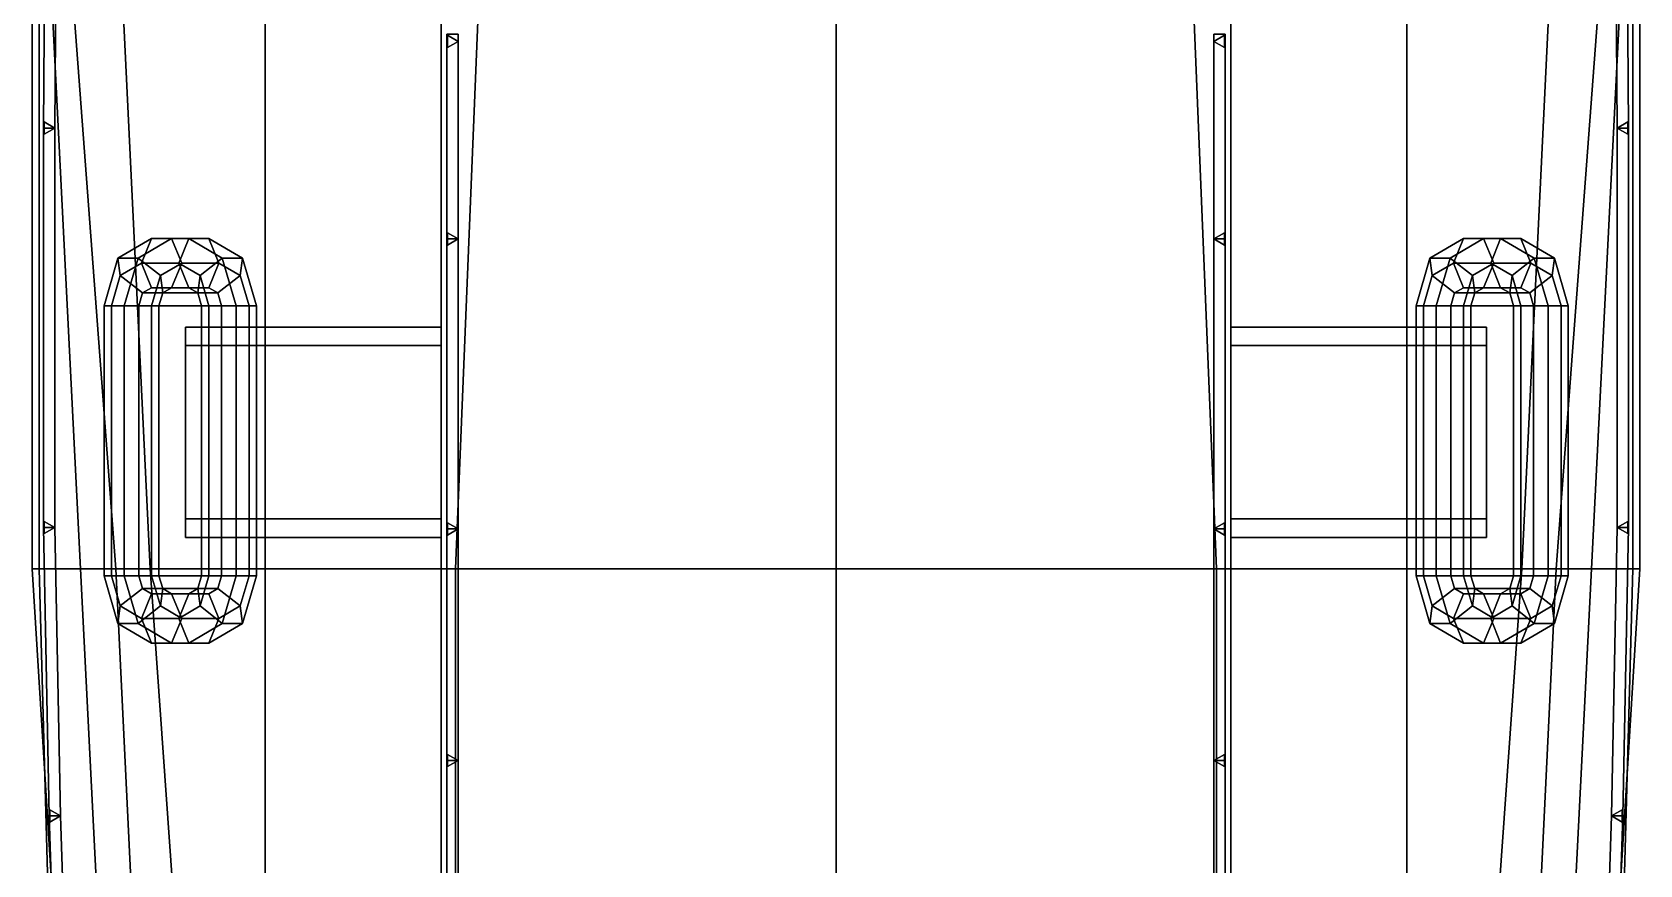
# Model space of a CAD drawing. Header units: millimetres. Extents: x -30 to 5.9, y -44.5 to 49.
# Drawn here: x -5.66 to 5.66, y -20.34 to -14.49 of the extents above; entities that cross this region are included whole.
import ezdxf

# ---------------------------------------------------------------- set-up
doc = ezdxf.new("R2010")
doc.units = ezdxf.units.MM
for name, color, linetype in [('boats', 1, 'Continuous'), ('r2', 6, 'Continuous'), ('railings', 6, 'Continuous')]:
    doc.layers.add(name, color=color, linetype=linetype)

msp = doc.modelspace()

# ---------------------------------------------------------------- linework, layer by layer
for points in [[(2.78, -24.64, 4.74), (2.78, -9.53, 4.45), (-2.78, -9.53, 4.45), (-2.78, -24.64, 4.74)], [(-2.78, -9.53, 4.45), (-2.78, -9.53, 2.53), (-2.78, -24.64, 2.31), (-2.78, -24.64, 4.74)], [(2.78, -24.64, 2.31), (2.78, -9.53, 2.53), (2.78, -9.53, 4.45), (2.78, -24.64, 4.74)], [(-5.66, -18.26, 1.24), (-5.66, -13.89, 1.24), (-5.54, -13.89, -0.8), (-5.32, -18.26, -0.49)], [(-5.61, -18.26, 2.53), (-5.61, -13.89, 2.53), (-5.66, -13.89, 1.24), (-5.66, -18.26, 1.24)], [(5.61, -18.26, 2.53), (5.61, -13.89, 2.53), (-5.61, -13.89, 2.53), (-5.61, -18.26, 2.53)], [(-5.32, -18.26, -0.49), (-5.54, -13.89, -0.8), (-5.4, -13.89, -1.28), (-5.07, -18.26, -1.28)], [(-5.07, -18.26, -1.28), (-5.4, -13.89, -1.28), (-5.04, -13.89, -2.06), (-4.83, -18.26, -1.6)], [(-4.83, -18.26, -1.6), (-5.04, -13.89, -2.06), (-4.02, -13.89, -2.79), (-4.02, -18.26, -2.34)], [(-4.02, -13.89, -2.79), (-2.5, -13.89, -3.28), (-2.68, -18.26, -3.03), (-4.02, -18.26, -2.34)], [(-2.68, -18.26, -3.03), (-2.5, -13.89, -3.28), (0, -13.89, -3.42), (0, -18.26, -3.53)], [(2.5, -13.89, -3.28), (2.68, -18.26, -3.03), (0, -18.26, -3.53), (0, -13.89, -3.42)], [(4.02, -18.26, -2.34), (2.68, -18.26, -3.03), (2.5, -13.89, -3.28), (4.02, -13.89, -2.79)], [(5.04, -13.89, -2.06), (4.83, -18.26, -1.6), (4.02, -18.26, -2.34), (4.02, -13.89, -2.79)], [(5.4, -13.89, -1.28), (5.07, -18.26, -1.28), (4.83, -18.26, -1.6), (5.04, -13.89, -2.06)], [(5.54, -13.89, -0.8), (5.32, -18.26, -0.49), (5.07, -18.26, -1.28), (5.4, -13.89, -1.28)], [(5.66, -13.89, 1.24), (5.66, -18.26, 1.24), (5.32, -18.26, -0.49), (5.54, -13.89, -0.8)], [(5.61, -13.89, 2.53), (5.61, -18.26, 2.53), (5.66, -18.26, 1.24), (5.66, -13.89, 1.24)], [(-4.58, -16.69, 2.53), (-4.58, -16.56, 2.53), (-4.58, -16.56, 4.33), (-4.58, -16.69, 4.33)], [(-4.58, -16.69, 4.33), (-4.58, -16.56, 4.33), (-4.58, -16.56, 2.53), (-4.58, -16.69, 2.53)], [(-4.58, -16.69, 4.33), (-2.78, -16.69, 4.33), (-2.78, -16.56, 4.33), (-4.58, -16.56, 4.33)], [(-4.58, -16.56, 4.33), (-2.78, -16.56, 4.33), (-2.78, -16.69, 4.33), (-4.58, -16.69, 4.33)], [(4.58, -16.56, 4.33), (2.78, -16.56, 4.33), (2.78, -16.69, 4.33), (4.58, -16.69, 4.33)], [(4.58, -16.69, 4.33), (2.78, -16.69, 4.33), (2.78, -16.56, 4.33), (4.58, -16.56, 4.33)], [(4.58, -16.69, 4.33), (4.58, -16.56, 4.33), (4.58, -16.56, 2.53), (4.58, -16.69, 2.53)], [(4.58, -16.69, 2.53), (4.58, -16.56, 2.53), (4.58, -16.56, 4.33), (4.58, -16.69, 4.33)], [(-4.58, -16.69, 2.63), (-4.58, -16.69, 2.5), (-4.58, -17.91, 3.53), (-4.58, -17.91, 3.66)], [(-4.58, -17.91, 3.66), (-4.58, -17.91, 3.53), (-4.58, -16.69, 2.5), (-4.58, -16.69, 2.63)], [(-4.58, -16.69, 3.63), (-4.58, -16.69, 3.5), (-4.58, -17.91, 2.47), (-4.58, -17.91, 2.6)], [(-4.58, -17.91, 2.6), (-4.58, -17.91, 2.47), (-4.58, -16.69, 3.5), (-4.58, -16.69, 3.63)], [(4.58, -17.91, 2.6), (4.58, -17.91, 2.47), (4.58, -16.69, 3.5), (4.58, -16.69, 3.63)], [(4.58, -16.69, 3.63), (4.58, -16.69, 3.5), (4.58, -17.91, 2.47), (4.58, -17.91, 2.6)], [(4.58, -17.91, 3.66), (4.58, -17.91, 3.53), (4.58, -16.69, 2.5), (4.58, -16.69, 2.63)], [(4.58, -16.69, 2.63), (4.58, -16.69, 2.5), (4.58, -17.91, 3.53), (4.58, -17.91, 3.66)], [(-4.58, -18.04, 4.33), (-4.58, -17.91, 4.33), (-4.58, -17.91, 2.53), (-4.58, -18.04, 2.53)], [(-4.58, -18.04, 2.53), (-4.58, -17.91, 2.53), (-4.58, -17.91, 4.33), (-4.58, -18.04, 4.33)], [(-4.58, -17.91, 4.33), (-2.78, -17.91, 4.33), (-2.78, -18.04, 4.33), (-4.58, -18.04, 4.33)], [(-4.58, -18.04, 4.33), (-2.78, -18.04, 4.33), (-2.78, -17.91, 4.33), (-4.58, -17.91, 4.33)], [(4.58, -18.04, 4.33), (2.78, -18.04, 4.33), (2.78, -17.91, 4.33), (4.58, -17.91, 4.33)], [(4.58, -17.91, 4.33), (2.78, -17.91, 4.33), (2.78, -18.04, 4.33), (4.58, -18.04, 4.33)], [(4.58, -18.04, 2.53), (4.58, -17.91, 2.53), (4.58, -17.91, 4.33), (4.58, -18.04, 4.33)], [(4.58, -18.04, 4.33), (4.58, -17.91, 4.33), (4.58, -17.91, 2.53), (4.58, -18.04, 2.53)], [(-5.39, -22.63, 1.24), (-5.66, -18.26, 1.24), (-5.32, -18.26, -0.49), (-5.1, -22.63, -0.25)], [(-5.49, -22.63, 2.35), (-5.61, -18.26, 2.53), (-5.66, -18.26, 1.24), (-5.39, -22.63, 1.24)], [(5.49, -22.63, 2.35), (5.61, -18.26, 2.53), (-5.61, -18.26, 2.53), (-5.49, -22.63, 2.35)], [(-5.1, -22.63, -0.25), (-5.32, -18.26, -0.49), (-5.07, -18.26, -1.28), (-4.86, -22.63, -0.81)], [(-4.86, -22.63, -0.81), (-5.07, -18.26, -1.28), (-4.83, -18.26, -1.6), (-4.52, -22.63, -1.27)], [(-4.52, -22.63, -1.27), (-4.83, -18.26, -1.6), (-4.02, -18.26, -2.34), (-4.02, -22.63, -1.77)], [(-4.02, -18.26, -2.34), (-2.68, -18.26, -3.03), (-2.68, -22.63, -2.6), (-4.02, -22.63, -1.77)], [(-2.68, -22.63, -2.6), (-2.68, -18.26, -3.03), (0, -18.26, -3.53), (0, -22.63, -3.64)], [(2.68, -18.26, -3.03), (2.68, -22.63, -2.6), (0, -22.63, -3.64), (0, -18.26, -3.53)], [(4.02, -22.63, -1.77), (2.68, -22.63, -2.6), (2.68, -18.26, -3.03), (4.02, -18.26, -2.34)], [(4.83, -18.26, -1.6), (4.52, -22.63, -1.27), (4.02, -22.63, -1.77), (4.02, -18.26, -2.34)], [(5.07, -18.26, -1.28), (4.86, -22.63, -0.81), (4.52, -22.63, -1.27), (4.83, -18.26, -1.6)], [(5.32, -18.26, -0.49), (5.1, -22.63, -0.25), (4.86, -22.63, -0.81), (5.07, -18.26, -1.28)], [(5.66, -18.26, 1.24), (5.39, -22.63, 1.24), (5.1, -22.63, -0.25), (5.32, -18.26, -0.49)], [(5.61, -18.26, 2.53), (5.49, -22.63, 2.35), (5.39, -22.63, 1.24), (5.66, -18.26, 1.24)]]:
    msp.add_3dface(points)
at = {"layer": 'boats'}
for points in [[(-4.819, -15.937, 4.22), (-4.678, -15.937, 4.078), (-4.914, -16.075, 3.842), (-5.056, -16.075, 3.983)], [(-4.89, -16.11, 4.29), (-4.819, -15.937, 4.22), (-5.056, -16.075, 3.983), (-5.04, -16.198, 4.14)], [(-4.678, -15.937, 4.078), (-4.607, -16.11, 4.007), (-4.757, -16.198, 3.857), (-4.914, -16.075, 3.842)], [(-4.628, -16.11, 4.552), (-4.557, -15.937, 4.481), (-4.819, -15.937, 4.22), (-4.89, -16.11, 4.29)], [(-4.557, -15.937, 4.481), (-4.416, -15.937, 4.34), (-4.678, -15.937, 4.078), (-4.819, -15.937, 4.22)], [(-4.416, -15.937, 4.34), (-4.345, -16.11, 4.269), (-4.607, -16.11, 4.007), (-4.678, -15.937, 4.078)], [(-4.478, -16.198, 4.702), (-4.321, -16.075, 4.718), (-4.557, -15.937, 4.481), (-4.628, -16.11, 4.552)], [(-4.321, -16.075, 4.718), (-4.179, -16.075, 4.576), (-4.416, -15.937, 4.34), (-4.557, -15.937, 4.481)], [(-4.179, -16.075, 4.576), (-4.195, -16.198, 4.419), (-4.345, -16.11, 4.269), (-4.416, -15.937, 4.34)], [(4.198, -16.198, 4.702), (4.182, -16.075, 4.859), (4.419, -15.937, 4.623), (4.348, -16.11, 4.552)], [(4.182, -16.075, 4.859), (4.324, -16.075, 5.001), (4.56, -15.937, 4.764), (4.419, -15.937, 4.623)], [(4.324, -16.075, 5.001), (4.481, -16.198, 4.985), (4.631, -16.11, 4.835), (4.56, -15.937, 4.764)], [(4.348, -16.11, 4.552), (4.419, -15.937, 4.623), (4.68, -15.937, 4.361), (4.61, -16.11, 4.29)], [(4.419, -15.937, 4.623), (4.56, -15.937, 4.764), (4.822, -15.937, 4.502), (4.68, -15.937, 4.361)], [(4.56, -15.937, 4.764), (4.631, -16.11, 4.835), (4.893, -16.11, 4.573), (4.822, -15.937, 4.502)], [(4.61, -16.11, 4.29), (4.68, -15.937, 4.361), (4.917, -16.075, 4.124), (4.76, -16.198, 4.14)], [(4.68, -15.937, 4.361), (4.822, -15.937, 4.502), (5.058, -16.075, 4.266), (4.917, -16.075, 4.124)], [(4.822, -15.937, 4.502), (4.893, -16.11, 4.573), (5.043, -16.198, 4.423), (5.058, -16.075, 4.266)], [(-5.056, -16.075, 3.983), (-4.914, -16.075, 3.842), (-5.012, -16.41, 3.744), (-5.154, -16.41, 3.885)], [(-5.04, -16.198, 4.14), (-5.056, -16.075, 3.983), (-5.154, -16.41, 3.885), (-5.102, -16.41, 4.078)], [(-4.819, -16.283, 4.22), (-4.89, -16.11, 4.29), (-5.04, -16.198, 4.14), (-4.882, -16.32, 4.156)], [(-4.914, -16.075, 3.842), (-4.757, -16.198, 3.857), (-4.819, -16.41, 3.795), (-5.012, -16.41, 3.744)], [(-4.557, -16.283, 4.481), (-4.628, -16.11, 4.552), (-4.89, -16.11, 4.29), (-4.819, -16.283, 4.22)], [(-4.607, -16.11, 4.007), (-4.678, -16.283, 4.078), (-4.741, -16.32, 4.015), (-4.757, -16.198, 3.857)], [(-4.345, -16.11, 4.269), (-4.416, -16.283, 4.34), (-4.678, -16.283, 4.078), (-4.607, -16.11, 4.007)], [(-4.494, -16.32, 4.545), (-4.478, -16.198, 4.702), (-4.628, -16.11, 4.552), (-4.557, -16.283, 4.481)], [(-4.416, -16.41, 4.764), (-4.223, -16.41, 4.816), (-4.321, -16.075, 4.718), (-4.478, -16.198, 4.702)], [(-4.195, -16.198, 4.419), (-4.353, -16.32, 4.403), (-4.416, -16.283, 4.34), (-4.345, -16.11, 4.269)], [(-4.223, -16.41, 4.816), (-4.081, -16.41, 4.674), (-4.179, -16.075, 4.576), (-4.321, -16.075, 4.718)], [(-4.081, -16.41, 4.674), (-4.133, -16.41, 4.481), (-4.195, -16.198, 4.419), (-4.179, -16.075, 4.576)], [(4.136, -16.41, 4.764), (4.084, -16.41, 4.957), (4.182, -16.075, 4.859), (4.198, -16.198, 4.702)], [(4.084, -16.41, 4.957), (4.226, -16.41, 5.099), (4.324, -16.075, 5.001), (4.182, -16.075, 4.859)], [(4.355, -16.32, 4.686), (4.198, -16.198, 4.702), (4.348, -16.11, 4.552), (4.419, -16.283, 4.623)], [(4.226, -16.41, 5.099), (4.419, -16.41, 5.047), (4.481, -16.198, 4.985), (4.324, -16.075, 5.001)], [(4.419, -16.283, 4.623), (4.348, -16.11, 4.552), (4.61, -16.11, 4.29), (4.68, -16.283, 4.361)], [(4.481, -16.198, 4.985), (4.497, -16.32, 4.827), (4.56, -16.283, 4.764), (4.631, -16.11, 4.835)], [(4.631, -16.11, 4.835), (4.56, -16.283, 4.764), (4.822, -16.283, 4.502), (4.893, -16.11, 4.573)], [(4.68, -16.283, 4.361), (4.61, -16.11, 4.29), (4.76, -16.198, 4.14), (4.744, -16.32, 4.298)], [(4.76, -16.198, 4.14), (4.917, -16.075, 4.124), (5.015, -16.41, 4.026), (4.822, -16.41, 4.078)], [(4.893, -16.11, 4.573), (4.822, -16.283, 4.502), (4.885, -16.32, 4.439), (5.043, -16.198, 4.423)], [(4.917, -16.075, 4.124), (5.058, -16.075, 4.266), (5.156, -16.41, 4.168), (5.015, -16.41, 4.026)], [(5.058, -16.075, 4.266), (5.043, -16.198, 4.423), (5.105, -16.41, 4.361), (5.156, -16.41, 4.168)], [(-4.882, -16.32, 4.156), (-5.04, -16.198, 4.14), (-5.102, -16.41, 4.078), (-4.909, -16.41, 4.13)], [(-4.678, -16.283, 4.078), (-4.819, -16.283, 4.22), (-4.882, -16.32, 4.156), (-4.741, -16.32, 4.015)], [(-4.882, -16.32, 4.156), (-4.494, -16.32, 4.545), (-4.557, -16.283, 4.481), (-4.819, -16.283, 4.22)], [(-4.819, -16.283, 4.22), (-4.557, -16.283, 4.481), (-4.494, -16.32, 4.545), (-4.882, -16.32, 4.156)], [(-4.757, -16.198, 3.857), (-4.741, -16.32, 4.015), (-4.767, -16.41, 3.989), (-4.819, -16.41, 3.795)], [(-4.416, -16.283, 4.34), (-4.557, -16.283, 4.481), (-4.819, -16.283, 4.22), (-4.678, -16.283, 4.078)], [(-4.353, -16.32, 4.403), (-4.494, -16.32, 4.545), (-4.557, -16.283, 4.481), (-4.416, -16.283, 4.34)], [(-4.468, -16.41, 4.571), (-4.416, -16.41, 4.764), (-4.478, -16.198, 4.702), (-4.494, -16.32, 4.545)], [(-4.133, -16.41, 4.481), (-4.326, -16.41, 4.429), (-4.353, -16.32, 4.403), (-4.195, -16.198, 4.419)], [(4.329, -16.41, 4.712), (4.136, -16.41, 4.764), (4.198, -16.198, 4.702), (4.355, -16.32, 4.686)], [(4.497, -16.32, 4.827), (4.355, -16.32, 4.686), (4.419, -16.283, 4.623), (4.56, -16.283, 4.764)], [(4.68, -16.283, 4.361), (4.419, -16.283, 4.623), (4.355, -16.32, 4.686), (4.744, -16.32, 4.298)], [(4.744, -16.32, 4.298), (4.355, -16.32, 4.686), (4.419, -16.283, 4.623), (4.68, -16.283, 4.361)], [(4.419, -16.41, 5.047), (4.471, -16.41, 4.854), (4.497, -16.32, 4.827), (4.481, -16.198, 4.985)], [(4.56, -16.283, 4.764), (4.419, -16.283, 4.623), (4.68, -16.283, 4.361), (4.822, -16.283, 4.502)], [(4.822, -16.283, 4.502), (4.68, -16.283, 4.361), (4.744, -16.32, 4.298), (4.885, -16.32, 4.439)], [(4.744, -16.32, 4.298), (4.76, -16.198, 4.14), (4.822, -16.41, 4.078), (4.77, -16.41, 4.271)], [(5.043, -16.198, 4.423), (4.885, -16.32, 4.439), (4.911, -16.41, 4.413), (5.105, -16.41, 4.361)], [(-5.012, -18.31, 3.744), (-5.154, -18.31, 3.885), (-5.154, -16.41, 3.885), (-5.012, -16.41, 3.744)], [(-5.154, -18.31, 3.885), (-5.102, -18.31, 4.078), (-5.102, -16.41, 4.078), (-5.154, -16.41, 3.885)], [(-5.102, -18.31, 4.078), (-4.909, -18.31, 4.13), (-4.909, -16.41, 4.13), (-5.102, -16.41, 4.078)], [(-4.819, -18.31, 3.795), (-5.012, -18.31, 3.744), (-5.012, -16.41, 3.744), (-4.819, -16.41, 3.795)], [(-4.909, -16.41, 4.13), (-4.468, -16.41, 4.571), (-4.494, -16.32, 4.545), (-4.882, -16.32, 4.156)], [(-4.882, -16.32, 4.156), (-4.494, -16.32, 4.545), (-4.468, -16.41, 4.571), (-4.909, -16.41, 4.13)], [(-4.741, -16.32, 4.015), (-4.882, -16.32, 4.156), (-4.909, -16.41, 4.13), (-4.767, -16.41, 3.989)], [(-4.909, -18.31, 4.13), (-4.468, -18.31, 4.571), (-4.468, -16.41, 4.571), (-4.909, -16.41, 4.13)], [(-4.909, -16.41, 4.13), (-4.468, -16.41, 4.571), (-4.468, -18.31, 4.571), (-4.909, -18.31, 4.13)], [(-4.909, -18.31, 4.13), (-4.767, -18.31, 3.989), (-4.767, -16.41, 3.989), (-4.909, -16.41, 4.13)], [(-4.767, -18.31, 3.989), (-4.819, -18.31, 3.795), (-4.819, -16.41, 3.795), (-4.767, -16.41, 3.989)], [(-4.326, -16.41, 4.429), (-4.468, -16.41, 4.571), (-4.494, -16.32, 4.545), (-4.353, -16.32, 4.403)], [(-4.468, -18.31, 4.571), (-4.416, -18.31, 4.764), (-4.416, -16.41, 4.764), (-4.468, -16.41, 4.571)], [(-4.326, -18.31, 4.429), (-4.468, -18.31, 4.571), (-4.468, -16.41, 4.571), (-4.326, -16.41, 4.429)], [(-4.416, -18.31, 4.764), (-4.223, -18.31, 4.816), (-4.223, -16.41, 4.816), (-4.416, -16.41, 4.764)], [(-4.133, -18.31, 4.481), (-4.326, -18.31, 4.429), (-4.326, -16.41, 4.429), (-4.133, -16.41, 4.481)], [(-4.223, -18.31, 4.816), (-4.081, -18.31, 4.674), (-4.081, -16.41, 4.674), (-4.223, -16.41, 4.816)], [(-4.081, -18.31, 4.674), (-4.133, -18.31, 4.481), (-4.133, -16.41, 4.481), (-4.081, -16.41, 4.674)], [(4.136, -18.31, 4.764), (4.084, -18.31, 4.957), (4.084, -16.41, 4.957), (4.136, -16.41, 4.764)], [(4.084, -18.31, 4.957), (4.226, -18.31, 5.099), (4.226, -16.41, 5.099), (4.084, -16.41, 4.957)], [(4.329, -18.31, 4.712), (4.136, -18.31, 4.764), (4.136, -16.41, 4.764), (4.329, -16.41, 4.712)], [(4.226, -18.31, 5.099), (4.419, -18.31, 5.047), (4.419, -16.41, 5.047), (4.226, -16.41, 5.099)], [(4.744, -16.32, 4.298), (4.355, -16.32, 4.686), (4.329, -16.41, 4.712), (4.77, -16.41, 4.271)], [(4.77, -16.41, 4.271), (4.329, -16.41, 4.712), (4.355, -16.32, 4.686), (4.744, -16.32, 4.298)], [(4.471, -16.41, 4.854), (4.329, -16.41, 4.712), (4.355, -16.32, 4.686), (4.497, -16.32, 4.827)], [(4.77, -16.41, 4.271), (4.329, -16.41, 4.712), (4.329, -18.31, 4.712), (4.77, -18.31, 4.271)], [(4.77, -18.31, 4.271), (4.329, -18.31, 4.712), (4.329, -16.41, 4.712), (4.77, -16.41, 4.271)], [(4.471, -18.31, 4.854), (4.329, -18.31, 4.712), (4.329, -16.41, 4.712), (4.471, -16.41, 4.854)], [(4.419, -18.31, 5.047), (4.471, -18.31, 4.854), (4.471, -16.41, 4.854), (4.419, -16.41, 5.047)], [(4.885, -16.32, 4.439), (4.744, -16.32, 4.298), (4.77, -16.41, 4.271), (4.911, -16.41, 4.413)], [(4.77, -18.31, 4.271), (4.911, -18.31, 4.413), (4.911, -16.41, 4.413), (4.77, -16.41, 4.271)], [(4.822, -18.31, 4.078), (4.77, -18.31, 4.271), (4.77, -16.41, 4.271), (4.822, -16.41, 4.078)], [(5.015, -18.31, 4.026), (4.822, -18.31, 4.078), (4.822, -16.41, 4.078), (5.015, -16.41, 4.026)], [(4.911, -18.31, 4.413), (5.105, -18.31, 4.361), (5.105, -16.41, 4.361), (4.911, -16.41, 4.413)], [(5.156, -18.31, 4.168), (5.015, -18.31, 4.026), (5.015, -16.41, 4.026), (5.156, -16.41, 4.168)], [(5.105, -18.31, 4.361), (5.156, -18.31, 4.168), (5.156, -16.41, 4.168), (5.105, -16.41, 4.361)], [(-5.154, -18.31, 3.885), (-5.012, -18.31, 3.744), (-4.914, -18.645, 3.842), (-5.056, -18.645, 3.983)], [(-5.102, -18.31, 4.078), (-5.154, -18.31, 3.885), (-5.056, -18.645, 3.983), (-5.04, -18.522, 4.14)], [(-4.909, -18.31, 4.13), (-5.102, -18.31, 4.078), (-5.04, -18.522, 4.14), (-4.882, -18.4, 4.156)], [(-5.012, -18.31, 3.744), (-4.819, -18.31, 3.795), (-4.757, -18.522, 3.857), (-4.914, -18.645, 3.842)], [(-4.909, -18.31, 4.13), (-4.468, -18.31, 4.571), (-4.494, -18.4, 4.545), (-4.882, -18.4, 4.156)], [(-4.882, -18.4, 4.156), (-4.494, -18.4, 4.545), (-4.468, -18.31, 4.571), (-4.909, -18.31, 4.13)], [(-4.767, -18.31, 3.989), (-4.909, -18.31, 4.13), (-4.882, -18.4, 4.156), (-4.741, -18.4, 4.015)], [(-4.819, -18.31, 3.795), (-4.767, -18.31, 3.989), (-4.741, -18.4, 4.015), (-4.757, -18.522, 3.857)], [(-4.494, -18.4, 4.545), (-4.478, -18.522, 4.702), (-4.416, -18.31, 4.764), (-4.468, -18.31, 4.571)], [(-4.353, -18.4, 4.403), (-4.494, -18.4, 4.545), (-4.468, -18.31, 4.571), (-4.326, -18.31, 4.429)], [(-4.478, -18.522, 4.702), (-4.321, -18.645, 4.718), (-4.223, -18.31, 4.816), (-4.416, -18.31, 4.764)], [(-4.195, -18.522, 4.419), (-4.353, -18.4, 4.403), (-4.326, -18.31, 4.429), (-4.133, -18.31, 4.481)], [(-4.321, -18.645, 4.718), (-4.179, -18.645, 4.576), (-4.081, -18.31, 4.674), (-4.223, -18.31, 4.816)], [(-4.179, -18.645, 4.576), (-4.195, -18.522, 4.419), (-4.133, -18.31, 4.481), (-4.081, -18.31, 4.674)], [(4.198, -18.522, 4.702), (4.182, -18.645, 4.859), (4.084, -18.31, 4.957), (4.136, -18.31, 4.764)], [(4.182, -18.645, 4.859), (4.324, -18.645, 5.001), (4.226, -18.31, 5.099), (4.084, -18.31, 4.957)], [(4.355, -18.4, 4.686), (4.198, -18.522, 4.702), (4.136, -18.31, 4.764), (4.329, -18.31, 4.712)], [(4.324, -18.645, 5.001), (4.481, -18.522, 4.985), (4.419, -18.31, 5.047), (4.226, -18.31, 5.099)], [(4.744, -18.4, 4.298), (4.355, -18.4, 4.686), (4.329, -18.31, 4.712), (4.77, -18.31, 4.271)], [(4.77, -18.31, 4.271), (4.329, -18.31, 4.712), (4.355, -18.4, 4.686), (4.744, -18.4, 4.298)], [(4.497, -18.4, 4.827), (4.355, -18.4, 4.686), (4.329, -18.31, 4.712), (4.471, -18.31, 4.854)], [(4.481, -18.522, 4.985), (4.497, -18.4, 4.827), (4.471, -18.31, 4.854), (4.419, -18.31, 5.047)], [(4.911, -18.31, 4.413), (4.77, -18.31, 4.271), (4.744, -18.4, 4.298), (4.885, -18.4, 4.439)], [(4.77, -18.31, 4.271), (4.822, -18.31, 4.078), (4.76, -18.522, 4.14), (4.744, -18.4, 4.298)], [(4.822, -18.31, 4.078), (5.015, -18.31, 4.026), (4.917, -18.645, 4.124), (4.76, -18.522, 4.14)], [(5.105, -18.31, 4.361), (4.911, -18.31, 4.413), (4.885, -18.4, 4.439), (5.043, -18.522, 4.423)], [(5.015, -18.31, 4.026), (5.156, -18.31, 4.168), (5.058, -18.645, 4.266), (4.917, -18.645, 4.124)], [(5.156, -18.31, 4.168), (5.105, -18.31, 4.361), (5.043, -18.522, 4.423), (5.058, -18.645, 4.266)], [(-4.882, -18.4, 4.156), (-5.04, -18.522, 4.14), (-4.89, -18.61, 4.29), (-4.819, -18.437, 4.22)], [(-4.628, -18.61, 4.552), (-4.557, -18.437, 4.481), (-4.819, -18.437, 4.22), (-4.89, -18.61, 4.29)], [(-4.741, -18.4, 4.015), (-4.882, -18.4, 4.156), (-4.819, -18.437, 4.22), (-4.678, -18.437, 4.078)], [(-4.819, -18.437, 4.22), (-4.557, -18.437, 4.481), (-4.494, -18.4, 4.545), (-4.882, -18.4, 4.156)], [(-4.882, -18.4, 4.156), (-4.494, -18.4, 4.545), (-4.557, -18.437, 4.481), (-4.819, -18.437, 4.22)], [(-4.557, -18.437, 4.481), (-4.416, -18.437, 4.34), (-4.678, -18.437, 4.078), (-4.819, -18.437, 4.22)], [(-4.757, -18.522, 3.857), (-4.741, -18.4, 4.015), (-4.678, -18.437, 4.078), (-4.607, -18.61, 4.007)], [(-4.416, -18.437, 4.34), (-4.345, -18.61, 4.269), (-4.607, -18.61, 4.007), (-4.678, -18.437, 4.078)], [(-4.557, -18.437, 4.481), (-4.628, -18.61, 4.552), (-4.478, -18.522, 4.702), (-4.494, -18.4, 4.545)], [(-4.416, -18.437, 4.34), (-4.557, -18.437, 4.481), (-4.494, -18.4, 4.545), (-4.353, -18.4, 4.403)], [(-4.345, -18.61, 4.269), (-4.416, -18.437, 4.34), (-4.353, -18.4, 4.403), (-4.195, -18.522, 4.419)], [(4.419, -18.437, 4.623), (4.348, -18.61, 4.552), (4.198, -18.522, 4.702), (4.355, -18.4, 4.686)], [(4.348, -18.61, 4.552), (4.419, -18.437, 4.623), (4.68, -18.437, 4.361), (4.61, -18.61, 4.29)], [(4.56, -18.437, 4.764), (4.419, -18.437, 4.623), (4.355, -18.4, 4.686), (4.497, -18.4, 4.827)], [(4.744, -18.4, 4.298), (4.355, -18.4, 4.686), (4.419, -18.437, 4.623), (4.68, -18.437, 4.361)], [(4.68, -18.437, 4.361), (4.419, -18.437, 4.623), (4.355, -18.4, 4.686), (4.744, -18.4, 4.298)], [(4.419, -18.437, 4.623), (4.56, -18.437, 4.764), (4.822, -18.437, 4.502), (4.68, -18.437, 4.361)], [(4.631, -18.61, 4.835), (4.56, -18.437, 4.764), (4.497, -18.4, 4.827), (4.481, -18.522, 4.985)], [(4.56, -18.437, 4.764), (4.631, -18.61, 4.835), (4.893, -18.61, 4.573), (4.822, -18.437, 4.502)], [(4.744, -18.4, 4.298), (4.76, -18.522, 4.14), (4.61, -18.61, 4.29), (4.68, -18.437, 4.361)], [(4.885, -18.4, 4.439), (4.744, -18.4, 4.298), (4.68, -18.437, 4.361), (4.822, -18.437, 4.502)], [(5.043, -18.522, 4.423), (4.885, -18.4, 4.439), (4.822, -18.437, 4.502), (4.893, -18.61, 4.573)], [(-5.04, -18.522, 4.14), (-5.056, -18.645, 3.983), (-4.819, -18.783, 4.22), (-4.89, -18.61, 4.29)], [(-4.914, -18.645, 3.842), (-4.757, -18.522, 3.857), (-4.607, -18.61, 4.007), (-4.678, -18.783, 4.078)], [(-4.628, -18.61, 4.552), (-4.557, -18.783, 4.481), (-4.321, -18.645, 4.718), (-4.478, -18.522, 4.702)], [(-4.416, -18.783, 4.34), (-4.345, -18.61, 4.269), (-4.195, -18.522, 4.419), (-4.179, -18.645, 4.576)], [(4.348, -18.61, 4.552), (4.419, -18.783, 4.623), (4.182, -18.645, 4.859), (4.198, -18.522, 4.702)], [(4.56, -18.783, 4.764), (4.631, -18.61, 4.835), (4.481, -18.522, 4.985), (4.324, -18.645, 5.001)], [(4.76, -18.522, 4.14), (4.917, -18.645, 4.124), (4.68, -18.783, 4.361), (4.61, -18.61, 4.29)], [(5.058, -18.645, 4.266), (5.043, -18.522, 4.423), (4.893, -18.61, 4.573), (4.822, -18.783, 4.502)], [(-5.056, -18.645, 3.983), (-4.914, -18.645, 3.842), (-4.678, -18.783, 4.078), (-4.819, -18.783, 4.22)], [(-4.557, -18.783, 4.481), (-4.628, -18.61, 4.552), (-4.89, -18.61, 4.29), (-4.819, -18.783, 4.22)], [(-4.345, -18.61, 4.269), (-4.416, -18.783, 4.34), (-4.678, -18.783, 4.078), (-4.607, -18.61, 4.007)], [(-4.557, -18.783, 4.481), (-4.416, -18.783, 4.34), (-4.179, -18.645, 4.576), (-4.321, -18.645, 4.718)], [(4.419, -18.783, 4.623), (4.56, -18.783, 4.764), (4.324, -18.645, 5.001), (4.182, -18.645, 4.859)], [(4.419, -18.783, 4.623), (4.348, -18.61, 4.552), (4.61, -18.61, 4.29), (4.68, -18.783, 4.361)], [(4.631, -18.61, 4.835), (4.56, -18.783, 4.764), (4.822, -18.783, 4.502), (4.893, -18.61, 4.573)], [(4.917, -18.645, 4.124), (5.058, -18.645, 4.266), (4.822, -18.783, 4.502), (4.68, -18.783, 4.361)], [(-4.416, -18.783, 4.34), (-4.557, -18.783, 4.481), (-4.819, -18.783, 4.22), (-4.678, -18.783, 4.078)], [(4.56, -18.783, 4.764), (4.419, -18.783, 4.623), (4.68, -18.783, 4.361), (4.822, -18.783, 4.502)]]:
    msp.add_3dface(points, dxfattribs=at)
at = {"layer": 'r2'}
for points in [[(-5.58, -15.16, 3.52), (-5.54, -9.53, 3.52), (-5.46, -9.53, 3.52), (-5.5, -15.16, 3.52)], [(-5.5, -15.16, 3.52), (-5.46, -9.53, 3.52), (-5.54, -9.53, 3.52), (-5.58, -15.16, 3.52)], [(-2.74, -15.94, 5.85), (-2.74, -14.5, 5.82), (-2.66, -14.5, 5.82), (-2.66, -15.94, 5.85)], [(-2.66, -15.94, 5.85), (-2.66, -14.5, 5.82), (-2.74, -14.5, 5.82), (-2.74, -15.94, 5.85)], [(-2.735, -14.507, 4.54), (-2.66, -14.55, 4.54), (-2.66, -14.55, 5.82), (-2.735, -14.507, 5.82)], [(-2.735, -14.593, 4.54), (-2.735, -14.507, 4.54), (-2.735, -14.507, 5.82), (-2.735, -14.593, 5.82)], [(-2.66, -14.55, 4.54), (-2.735, -14.593, 4.54), (-2.735, -14.593, 5.82), (-2.66, -14.55, 5.82)], [(-5.5, -17.97, 3.61), (-5.5, -15.16, 3.52), (-5.58, -15.16, 3.52), (-5.58, -17.97, 3.61)], [(-5.58, -17.97, 3.61), (-5.58, -15.16, 3.52), (-5.5, -15.16, 3.52), (-5.5, -17.97, 3.61)], [(-5.575, -15.117, 2.53), (-5.5, -15.16, 2.53), (-5.5, -15.16, 3.52), (-5.575, -15.117, 3.52)], [(-5.575, -15.203, 2.53), (-5.575, -15.117, 2.53), (-5.575, -15.117, 3.52), (-5.575, -15.203, 3.52)], [(-5.5, -15.16, 2.53), (-5.575, -15.203, 2.53), (-5.575, -15.203, 3.52), (-5.5, -15.16, 3.52)], [(-2.74, -17.98, 5.89), (-2.74, -15.94, 5.85), (-2.66, -15.94, 5.85), (-2.66, -17.98, 5.89)], [(-2.66, -17.98, 5.89), (-2.66, -15.94, 5.85), (-2.74, -15.94, 5.85), (-2.74, -17.98, 5.89)], [(-2.735, -15.897, 4.57), (-2.66, -15.94, 4.57), (-2.66, -15.94, 5.85), (-2.735, -15.897, 5.85)], [(-2.735, -15.983, 4.57), (-2.735, -15.897, 4.57), (-2.735, -15.897, 5.85), (-2.735, -15.983, 5.85)], [(-2.66, -15.94, 4.57), (-2.735, -15.983, 4.57), (-2.735, -15.983, 5.85), (-2.66, -15.94, 5.85)], [(-5.46, -20, 3.6), (-5.5, -17.97, 3.61), (-5.58, -17.97, 3.61), (-5.54, -20, 3.6)], [(-5.54, -20, 3.6), (-5.58, -17.97, 3.61), (-5.5, -17.97, 3.61), (-5.46, -20, 3.6)], [(-5.575, -17.927, 2.53), (-5.5, -17.97, 2.53), (-5.5, -17.97, 3.61), (-5.575, -17.927, 3.61)], [(-5.575, -18.013, 2.53), (-5.575, -17.927, 2.53), (-5.575, -17.927, 3.61), (-5.575, -18.013, 3.61)], [(-5.5, -17.97, 2.53), (-5.575, -18.013, 2.53), (-5.575, -18.013, 3.61), (-5.5, -17.97, 3.61)], [(-2.66, -19.61, 5.92), (-2.66, -17.98, 5.89), (-2.74, -17.98, 5.89), (-2.74, -19.61, 5.92)], [(-2.74, -19.61, 5.92), (-2.74, -17.98, 5.89), (-2.66, -17.98, 5.89), (-2.66, -19.61, 5.92)], [(-2.735, -17.937, 4.61), (-2.66, -17.98, 4.61), (-2.66, -17.98, 5.89), (-2.735, -17.937, 5.89)], [(-2.735, -18.023, 4.61), (-2.735, -17.937, 4.61), (-2.735, -17.937, 5.89), (-2.735, -18.023, 5.89)], [(-2.66, -17.98, 4.61), (-2.735, -18.023, 4.61), (-2.735, -18.023, 5.89), (-2.66, -17.98, 5.89)], [(-2.735, -19.567, 4.64), (-2.66, -19.61, 4.64), (-2.66, -19.61, 5.92), (-2.735, -19.567, 5.92)], [(-2.735, -19.653, 4.64), (-2.735, -19.567, 4.64), (-2.735, -19.567, 5.92), (-2.735, -19.653, 5.92)], [(-2.74, -21.45, 5.95), (-2.74, -19.61, 5.92), (-2.66, -19.61, 5.92), (-2.66, -21.45, 5.95)], [(-2.66, -21.45, 5.95), (-2.66, -19.61, 5.92), (-2.74, -19.61, 5.92), (-2.74, -21.45, 5.95)], [(-2.66, -19.61, 4.64), (-2.735, -19.653, 4.64), (-2.735, -19.653, 5.92), (-2.66, -19.61, 5.92)], [(-5.46, -22.44, 3.63), (-5.54, -20, 3.6), (-5.46, -20, 3.6), (-5.38, -22.44, 3.63)], [(-5.38, -22.44, 3.63), (-5.46, -20, 3.6), (-5.54, -20, 3.6), (-5.46, -22.44, 3.63)], [(-5.535, -19.957, 2.45), (-5.46, -20, 2.45), (-5.46, -20, 3.6), (-5.535, -19.957, 3.6)], [(-5.535, -20.043, 2.45), (-5.535, -19.957, 2.45), (-5.535, -19.957, 3.6), (-5.535, -20.043, 3.6)], [(-5.46, -20, 2.45), (-5.535, -20.043, 2.45), (-5.535, -20.043, 3.6), (-5.46, -20, 3.6)]]:
    msp.add_3dface(points, dxfattribs=at)
at = {"layer": 'railings'}
for points in [[(5.5, -15.16, 3.52), (5.46, -9.53, 3.52), (5.54, -9.53, 3.52), (5.58, -15.16, 3.52)], [(5.58, -15.16, 3.52), (5.54, -9.53, 3.52), (5.46, -9.53, 3.52), (5.5, -15.16, 3.52)], [(2.74, -15.94, 5.85), (2.74, -14.5, 5.82), (2.66, -14.5, 5.82), (2.66, -15.94, 5.85)], [(2.66, -15.94, 5.85), (2.66, -14.5, 5.82), (2.74, -14.5, 5.82), (2.74, -15.94, 5.85)], [(2.735, -14.507, 4.54), (2.66, -14.55, 4.54), (2.66, -14.55, 5.82), (2.735, -14.507, 5.82)], [(2.66, -14.55, 4.54), (2.735, -14.593, 4.54), (2.735, -14.593, 5.82), (2.66, -14.55, 5.82)], [(2.735, -14.593, 4.54), (2.735, -14.507, 4.54), (2.735, -14.507, 5.82), (2.735, -14.593, 5.82)], [(5.575, -15.117, 2.53), (5.5, -15.16, 2.53), (5.5, -15.16, 3.52), (5.575, -15.117, 3.52)], [(5.5, -15.16, 2.53), (5.575, -15.203, 2.53), (5.575, -15.203, 3.52), (5.5, -15.16, 3.52)], [(5.58, -17.97, 3.61), (5.58, -15.16, 3.52), (5.5, -15.16, 3.52), (5.5, -17.97, 3.61)], [(5.5, -17.97, 3.61), (5.5, -15.16, 3.52), (5.58, -15.16, 3.52), (5.58, -17.97, 3.61)], [(5.575, -15.203, 2.53), (5.575, -15.117, 2.53), (5.575, -15.117, 3.52), (5.575, -15.203, 3.52)], [(2.735, -15.897, 4.57), (2.66, -15.94, 4.57), (2.66, -15.94, 5.85), (2.735, -15.897, 5.85)], [(2.66, -15.94, 4.57), (2.735, -15.983, 4.57), (2.735, -15.983, 5.85), (2.66, -15.94, 5.85)], [(2.66, -17.98, 5.89), (2.66, -15.94, 5.85), (2.74, -15.94, 5.85), (2.74, -17.98, 5.89)], [(2.74, -17.98, 5.89), (2.74, -15.94, 5.85), (2.66, -15.94, 5.85), (2.66, -17.98, 5.89)], [(2.735, -15.983, 4.57), (2.735, -15.897, 4.57), (2.735, -15.897, 5.85), (2.735, -15.983, 5.85)], [(2.735, -17.937, 4.61), (2.66, -17.98, 4.61), (2.66, -17.98, 5.89), (2.735, -17.937, 5.89)], [(2.66, -17.98, 4.61), (2.735, -18.023, 4.61), (2.735, -18.023, 5.89), (2.66, -17.98, 5.89)], [(2.74, -19.61, 5.92), (2.74, -17.98, 5.89), (2.66, -17.98, 5.89), (2.66, -19.61, 5.92)], [(2.66, -19.61, 5.92), (2.66, -17.98, 5.89), (2.74, -17.98, 5.89), (2.74, -19.61, 5.92)], [(2.735, -18.023, 4.61), (2.735, -17.937, 4.61), (2.735, -17.937, 5.89), (2.735, -18.023, 5.89)], [(5.46, -20, 3.6), (5.5, -17.97, 3.61), (5.58, -17.97, 3.61), (5.54, -20, 3.6)], [(5.54, -20, 3.6), (5.58, -17.97, 3.61), (5.5, -17.97, 3.61), (5.46, -20, 3.6)], [(5.575, -17.927, 2.53), (5.5, -17.97, 2.53), (5.5, -17.97, 3.61), (5.575, -17.927, 3.61)], [(5.5, -17.97, 2.53), (5.575, -18.013, 2.53), (5.575, -18.013, 3.61), (5.5, -17.97, 3.61)], [(5.575, -18.013, 2.53), (5.575, -17.927, 2.53), (5.575, -17.927, 3.61), (5.575, -18.013, 3.61)], [(2.735, -19.567, 4.64), (2.66, -19.61, 4.64), (2.66, -19.61, 5.92), (2.735, -19.567, 5.92)], [(2.735, -19.653, 4.64), (2.735, -19.567, 4.64), (2.735, -19.567, 5.92), (2.735, -19.653, 5.92)], [(2.66, -19.61, 4.64), (2.735, -19.653, 4.64), (2.735, -19.653, 5.92), (2.66, -19.61, 5.92)], [(2.66, -21.45, 5.95), (2.66, -19.61, 5.92), (2.74, -19.61, 5.92), (2.74, -21.45, 5.95)], [(2.74, -21.45, 5.95), (2.74, -19.61, 5.92), (2.66, -19.61, 5.92), (2.66, -21.45, 5.95)], [(5.46, -22.44, 3.63), (5.54, -20, 3.6), (5.46, -20, 3.6), (5.38, -22.44, 3.63)], [(5.38, -22.44, 3.63), (5.46, -20, 3.6), (5.54, -20, 3.6), (5.46, -22.44, 3.63)], [(5.535, -19.957, 2.45), (5.46, -20, 2.45), (5.46, -20, 3.6), (5.535, -19.957, 3.6)], [(5.46, -20, 2.45), (5.535, -20.043, 2.45), (5.535, -20.043, 3.6), (5.46, -20, 3.6)], [(5.535, -20.043, 2.45), (5.535, -19.957, 2.45), (5.535, -19.957, 3.6), (5.535, -20.043, 3.6)]]:
    msp.add_3dface(points, dxfattribs=at)

doc.saveas('drawing.dxf')
